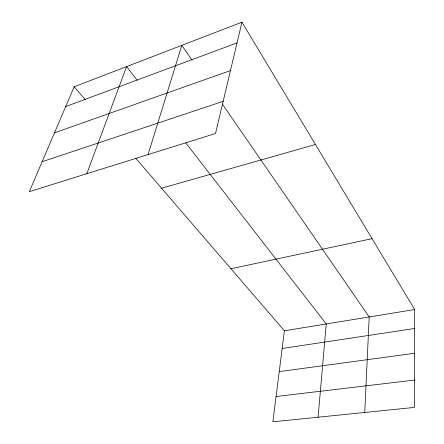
<?xml version="1.0" encoding="UTF-8"?>
<svg xmlns="http://www.w3.org/2000/svg" width="444" height="444" viewBox="0 0 444 444"><rect width="100%" height="100%" fill="white"/><g stroke="black" fill="none" stroke-linecap="round" stroke-linejoin="round"><path stroke-width="0.67" d="M241.941 22.2L215.512 133.516L29.326 191.675L74.154 86.78L241.941 22.2L414.674 309.551L414.43 407.42L272.86 421.8L284.415 330.78L135.775 158.286M364.757 412.465L369.203 316.961L222.316 104.04M318.087 417.205L326.246 323.959L185.709 142.829M148.035 154.595L181.818 45.338L192.041 60.156M86.785 173.726L126.573 66.606L137.135 80.214M65.695 106.566L237.029 42.902M54.473 132.834L230.453 70.59M42.13 161.71L223.16 101.315M161.561 188.212L315.451 144.489M230.952 268.737L372.066 238.667M284.415 330.78L414.674 309.551M282.162 348.501L414.629 328.493M279.232 371.622L414.568 353.285M276.068 396.52L414.496 380.086M74.154 86.78L85.376 99.8"/></g></svg>
